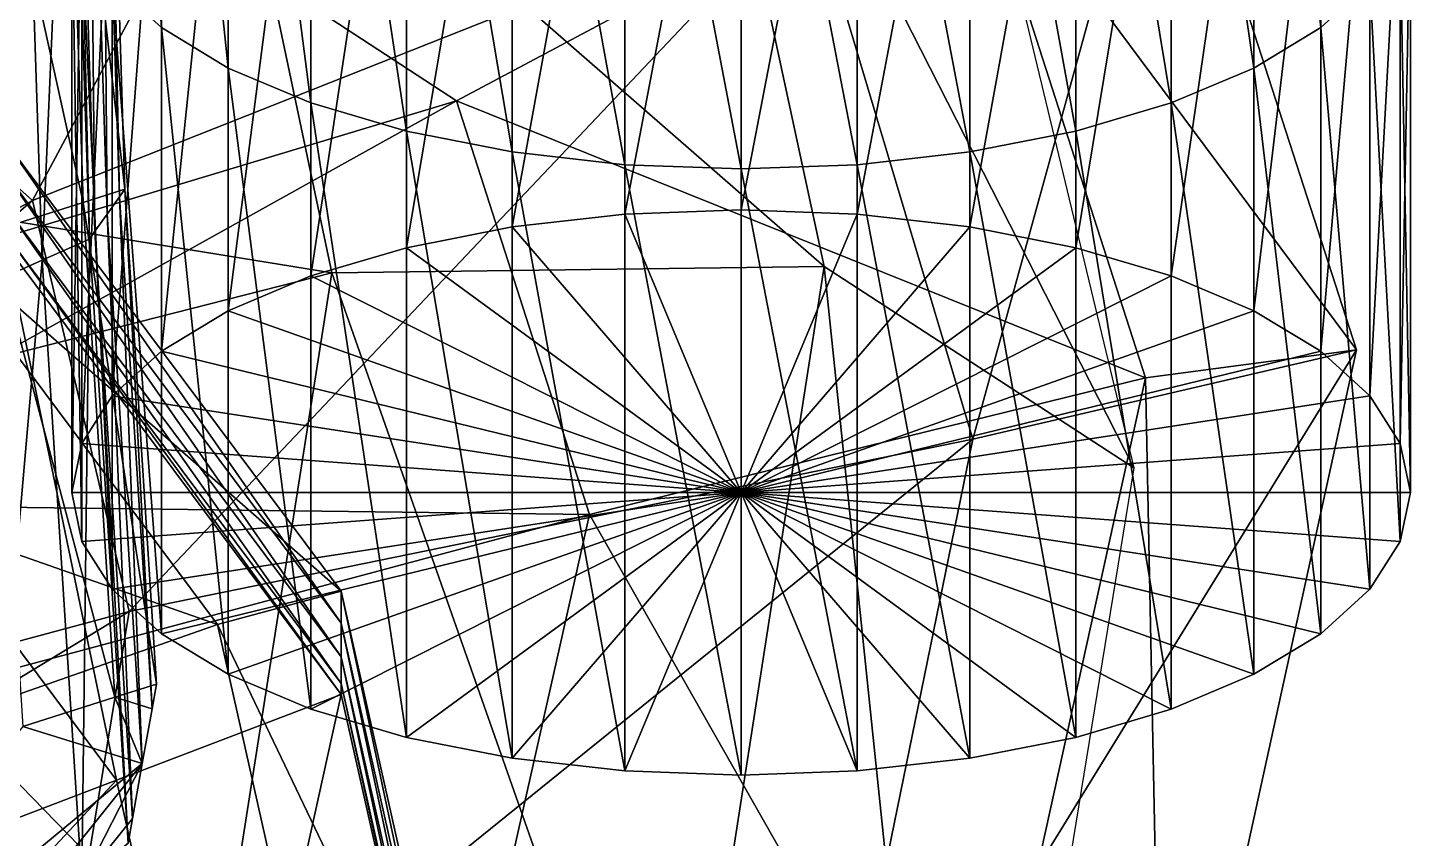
# Model space of a CAD drawing. Header units: metres. Extents: x -2.13 to 2.13, y -3.02 to 3.
# Drawn here: x -0.9244 to -0.8314, y 0.0312 to 0.0857 of the extents above; entities that cross this region are included whole.
import ezdxf

# ---------------------------------------------------------------- set-up
doc = ezdxf.new("R2010")
doc.units = ezdxf.units.M

msp = doc.modelspace()

# ---------------------------------------------------------------- linework, layer by layer
at = {"layer": 'Crystal 44'}
for points in [[(-0.923393, 0.07004, 0.067157), (-0.924771, 0.112355, 0.049445), (-0.921551, 0.112766, 0.047761)], [(-0.923393, 0.07004, 0.067157), (-0.921551, 0.112766, 0.047761), (-0.920212, 0.07146, 0.065059)], [(-0.920212, 0.07146, 0.065059), (-0.921551, 0.112766, 0.047761), (-0.921138, 0.112283, 0.04416)], [(-0.930392, 0.066915, 0.071771), (-0.924771, 0.112355, 0.049445), (-0.923393, 0.07004, 0.067157)], [(-0.919839, 0.071986, 0.061045), (-0.921138, 0.112283, 0.04416), (-0.920232, 0.11122, 0.036238)], [(-0.920212, 0.07146, 0.065059), (-0.921138, 0.112283, 0.04416), (-0.919839, 0.071986, 0.061045)], [(-0.919017, 0.073144, 0.052212), (-0.920232, 0.11122, 0.036238), (-0.919325, 0.110156, 0.028315)], [(-0.919839, 0.071986, 0.061045), (-0.920232, 0.11122, 0.036238), (-0.919017, 0.073144, 0.052212)], [(-0.918196, 0.074301, 0.04338), (-0.919325, 0.110156, 0.028315), (-0.918913, 0.109673, 0.024714)], [(-0.919017, 0.073144, 0.052212), (-0.919325, 0.110156, 0.028315), (-0.918196, 0.074301, 0.04338)], [(-0.920631, 0.073933, 0.037448), (-0.921721, 0.108779, 0.022796), (-0.927899, 0.106811, 0.018577)], [(-0.917823, 0.074827, 0.039365), (-0.918913, 0.109673, 0.024714), (-0.921721, 0.108779, 0.022796)], [(-0.917823, 0.074827, 0.039365), (-0.921721, 0.108779, 0.022796), (-0.920631, 0.073933, 0.037448)], [(-0.918196, 0.074301, 0.04338), (-0.918913, 0.109673, 0.024714), (-0.917823, 0.074827, 0.039365)], [(-0.920631, 0.073933, 0.037448), (-0.927899, 0.106811, 0.018577), (-0.926808, 0.071966, 0.033229)], [(-0.9157, 0.041533, 0.051781), (-0.917823, 0.074827, 0.039365), (-0.920631, 0.073933, 0.037448)], [(-0.915997, 0.03986, 0.056219), (-0.918196, 0.074301, 0.04338), (-0.917823, 0.074827, 0.039365)], [(-0.915997, 0.03986, 0.056219), (-0.917823, 0.074827, 0.039365), (-0.9157, 0.041533, 0.051781)], [(-0.918508, 0.040639, 0.049863), (-0.920631, 0.073933, 0.037448), (-0.926808, 0.071966, 0.033229)], [(-0.9157, 0.041533, 0.051781), (-0.920631, 0.073933, 0.037448), (-0.918508, 0.040639, 0.049863)], [(-0.916651, 0.036179, 0.065984), (-0.919017, 0.073144, 0.052212), (-0.918196, 0.074301, 0.04338)], [(-0.916651, 0.036179, 0.065984), (-0.918196, 0.074301, 0.04338), (-0.915997, 0.03986, 0.056219)], [(-0.917306, 0.032497, 0.075749), (-0.919839, 0.071986, 0.061045), (-0.919017, 0.073144, 0.052212)], [(-0.917306, 0.032497, 0.075749), (-0.919017, 0.073144, 0.052212), (-0.916651, 0.036179, 0.065984)], [(-0.918508, 0.040639, 0.049863), (-0.926808, 0.071966, 0.033229), (-0.924684, 0.038671, 0.045645)], [(-0.917603, 0.030824, 0.080187), (-0.920212, 0.07146, 0.065059), (-0.919839, 0.071986, 0.061045)], [(-0.917603, 0.030824, 0.080187), (-0.919839, 0.071986, 0.061045), (-0.917306, 0.032497, 0.075749)], [(-0.920708, 0.028257, 0.082708), (-0.923393, 0.07004, 0.067157), (-0.920212, 0.07146, 0.065059)], [(-0.920708, 0.028257, 0.082708), (-0.920212, 0.07146, 0.065059), (-0.917603, 0.030824, 0.080187)], [(-0.927539, 0.022609, 0.088254), (-0.930392, 0.066915, 0.071771), (-0.923393, 0.07004, 0.067157)], [(-0.927539, 0.022609, 0.088254), (-0.923393, 0.07004, 0.067157), (-0.920708, 0.028257, 0.082708)], [(-0.915997, 0.03986, 0.056219), (-0.9157, 0.041533, 0.051781), (-0.918508, 0.040639, 0.049863)], [(-0.916651, 0.036179, 0.065984), (-0.918508, 0.040639, 0.049863), (-0.924684, 0.038671, 0.045645)], [(-0.915997, 0.03986, 0.056219), (-0.918508, 0.040639, 0.049863), (-0.916651, 0.036179, 0.065984)], [(-0.94646, 0.011532, 0.090185), (-0.916651, 0.036179, 0.065984), (-0.924684, 0.038671, 0.045645)], [(-0.916651, 0.036179, 0.065984), (-0.94646, 0.011532, 0.090185), (-0.927539, 0.022609, 0.088254)], [(-0.920708, 0.028257, 0.082708), (-0.916651, 0.036179, 0.065984), (-0.927539, 0.022609, 0.088254)], [(-0.916651, 0.036179, 0.065984), (-0.920708, 0.028257, 0.082708), (-0.917306, 0.032497, 0.075749)], [(-0.917603, 0.030824, 0.080187), (-0.917306, 0.032497, 0.075749), (-0.920708, 0.028257, 0.082708)]]:
    msp.add_3dface(points, dxfattribs=at)
at = {"layer": 'Cylinder 1'}
for points in [[(-0.915371, 0.085688, -0.029199), (-0.918686, 0.129477, -0.041774), (-0.918686, 0.088693, -0.022756)], [(-0.915371, 0.085688, -0.029199), (-0.915371, 0.126472, -0.048217), (-0.918686, 0.129477, -0.041774)], [(-0.910872, 0.082973, -0.035023), (-0.915371, 0.126472, -0.048217), (-0.915371, 0.085688, -0.029199)], [(-0.910872, 0.082973, -0.035023), (-0.910872, 0.123757, -0.05404), (-0.915371, 0.126472, -0.048217)], [(-0.905325, 0.080629, -0.040049), (-0.910872, 0.123757, -0.05404), (-0.910872, 0.082973, -0.035023)], [(-0.905325, 0.080629, -0.040049), (-0.905325, 0.121413, -0.059067), (-0.910872, 0.123757, -0.05404)], [(-0.841928, 0.082973, -0.035023), (-0.841928, 0.123757, -0.05404), (-0.847475, 0.121413, -0.059067)], [(-0.837429, 0.085688, -0.029199), (-0.841928, 0.123757, -0.05404), (-0.841928, 0.082973, -0.035023)], [(-0.8989, 0.078727, -0.044127), (-0.905325, 0.121413, -0.059067), (-0.905325, 0.080629, -0.040049)], [(-0.8989, 0.078727, -0.044127), (-0.8989, 0.119511, -0.063145), (-0.905325, 0.121413, -0.059067)], [(-0.847475, 0.080629, -0.040049), (-0.847475, 0.121413, -0.059067), (-0.8539, 0.119511, -0.063145)], [(-0.841928, 0.082973, -0.035023), (-0.847475, 0.121413, -0.059067), (-0.847475, 0.080629, -0.040049)], [(-0.891791, 0.077326, -0.047132), (-0.8989, 0.119511, -0.063145), (-0.8989, 0.078727, -0.044127)], [(-0.891791, 0.077326, -0.047132), (-0.891791, 0.11811, -0.066149), (-0.8989, 0.119511, -0.063145)], [(-0.8539, 0.078727, -0.044127), (-0.8539, 0.119511, -0.063145), (-0.861009, 0.11811, -0.066149)], [(-0.847475, 0.080629, -0.040049), (-0.8539, 0.119511, -0.063145), (-0.8539, 0.078727, -0.044127)], [(-0.884214, 0.076468, -0.048971), (-0.891791, 0.11811, -0.066149), (-0.891791, 0.077326, -0.047132)], [(-0.884214, 0.076468, -0.048971), (-0.884214, 0.117252, -0.067989), (-0.891791, 0.11811, -0.066149)], [(-0.861009, 0.077326, -0.047131), (-0.861009, 0.11811, -0.066149), (-0.868586, 0.117252, -0.067989)], [(-0.8539, 0.078727, -0.044127), (-0.861009, 0.11811, -0.066149), (-0.861009, 0.077326, -0.047131)], [(-0.8764, 0.076179, -0.049591), (-0.884214, 0.117252, -0.067989), (-0.884214, 0.076468, -0.048971)], [(-0.8764, 0.076179, -0.049591), (-0.8764, 0.116963, -0.068609), (-0.884214, 0.117252, -0.067989)], [(-0.868586, 0.076468, -0.048971), (-0.868586, 0.117252, -0.067989), (-0.8764, 0.116963, -0.068609)], [(-0.861009, 0.077326, -0.047131), (-0.868586, 0.117252, -0.067989), (-0.868586, 0.076468, -0.048971)], [(-0.868586, 0.076468, -0.048971), (-0.8764, 0.116963, -0.068609), (-0.8764, 0.076179, -0.049591)], [(-0.891791, 0.072284, 0.048535), (-0.884214, 0.113926, 0.031357), (-0.884214, 0.073142, 0.050375)], [(-0.891791, 0.072284, 0.048535), (-0.891791, 0.113068, 0.029517), (-0.884214, 0.113926, 0.031357)], [(-0.884214, 0.073142, 0.050375), (-0.8764, 0.114215, 0.031977), (-0.8764, 0.073431, 0.050994)], [(-0.884214, 0.073142, 0.050375), (-0.884214, 0.113926, 0.031357), (-0.8764, 0.114215, 0.031977)], [(-0.8764, 0.073431, 0.050994), (-0.8764, 0.114215, 0.031977), (-0.868586, 0.113926, 0.031357)], [(-0.8764, 0.073431, 0.050994), (-0.868586, 0.113926, 0.031357), (-0.868586, 0.073142, 0.050375)], [(-0.868586, 0.073142, 0.050375), (-0.868586, 0.113926, 0.031357), (-0.861009, 0.113068, 0.029517)], [(-0.8989, 0.070883, 0.04553), (-0.891791, 0.113068, 0.029517), (-0.891791, 0.072284, 0.048535)], [(-0.8989, 0.070883, 0.04553), (-0.8989, 0.111667, 0.026513), (-0.891791, 0.113068, 0.029517)], [(-0.868586, 0.073142, 0.050375), (-0.861009, 0.113068, 0.029517), (-0.861009, 0.072284, 0.048535)], [(-0.861009, 0.072284, 0.048535), (-0.861009, 0.113068, 0.029517), (-0.8539, 0.111667, 0.026513)], [(-0.905325, 0.068982, 0.041453), (-0.8989, 0.111667, 0.026513), (-0.8989, 0.070883, 0.04553)], [(-0.905325, 0.068982, 0.041453), (-0.905325, 0.109766, 0.022435), (-0.8989, 0.111667, 0.026513)], [(-0.861009, 0.072284, 0.048535), (-0.8539, 0.111667, 0.026513), (-0.8539, 0.070883, 0.04553)], [(-0.8539, 0.070883, 0.04553), (-0.8539, 0.111667, 0.026513), (-0.847475, 0.109766, 0.022435)], [(-0.910872, 0.066638, 0.036426), (-0.905325, 0.109766, 0.022435), (-0.905325, 0.068982, 0.041453)], [(-0.910872, 0.066638, 0.036426), (-0.910872, 0.107422, 0.017408), (-0.905325, 0.109766, 0.022435)], [(-0.8539, 0.070883, 0.04553), (-0.847475, 0.109766, 0.022435), (-0.847475, 0.068982, 0.041453)], [(-0.847475, 0.068982, 0.041453), (-0.847475, 0.109766, 0.022435), (-0.841928, 0.107422, 0.017408)], [(-0.915371, 0.063922, 0.030603), (-0.910872, 0.107422, 0.017408), (-0.910872, 0.066638, 0.036426)], [(-0.915371, 0.063922, 0.030603), (-0.915371, 0.104706, 0.011585), (-0.910872, 0.107422, 0.017408)], [(-0.847475, 0.068982, 0.041453), (-0.841928, 0.107422, 0.017408), (-0.841928, 0.066638, 0.036426)], [(-0.841928, 0.066638, 0.036426), (-0.841928, 0.107422, 0.017408), (-0.837429, 0.104706, 0.011585)], [(-0.918686, 0.060918, 0.024159), (-0.915371, 0.104706, 0.011585), (-0.915371, 0.063922, 0.030603)], [(-0.918686, 0.060918, 0.024159), (-0.918686, 0.101702, 0.005142), (-0.915371, 0.104706, 0.011585)], [(-0.841928, 0.066638, 0.036426), (-0.837429, 0.104706, 0.011585), (-0.837429, 0.063922, 0.030603)], [(-0.837429, 0.063922, 0.030603), (-0.837429, 0.104706, 0.011585), (-0.834114, 0.101702, 0.005142)], [(-0.920716, 0.057716, 0.017293), (-0.918686, 0.101702, 0.005142), (-0.918686, 0.060918, 0.024159)], [(-0.920716, 0.057716, 0.017293), (-0.920716, 0.0985, -0.001725), (-0.918686, 0.101702, 0.005142)], [(-0.837429, 0.063922, 0.030603), (-0.834114, 0.101702, 0.005142), (-0.834114, 0.060918, 0.02416)], [(-0.834114, 0.060918, 0.02416), (-0.834114, 0.101702, 0.005142), (-0.832084, 0.0985, -0.001725)], [(-0.9214, 0.054413, 0.010211), (-0.920716, 0.0985, -0.001725), (-0.920716, 0.057716, 0.017293)], [(-0.9214, 0.054413, 0.010211), (-0.9214, 0.095197, -0.008807), (-0.920716, 0.0985, -0.001725)], [(-0.834114, 0.060918, 0.02416), (-0.832084, 0.0985, -0.001725), (-0.832084, 0.057716, 0.017293)], [(-0.832084, 0.057716, 0.017293), (-0.832084, 0.0985, -0.001725), (-0.8314, 0.095197, -0.008807)], [(-0.920716, 0.051111, 0.003129), (-0.9214, 0.095197, -0.008807), (-0.9214, 0.054413, 0.010211)], [(-0.920716, 0.051111, 0.003129), (-0.920716, 0.091895, -0.015889), (-0.9214, 0.095197, -0.008807)], [(-0.8314, 0.054413, 0.010211), (-0.8314, 0.095197, -0.008807), (-0.832084, 0.091895, -0.015889)], [(-0.832084, 0.057716, 0.017293), (-0.8314, 0.095197, -0.008807), (-0.8314, 0.054413, 0.010211)], [(-0.918686, 0.047909, -0.003738), (-0.920716, 0.091895, -0.015889), (-0.920716, 0.051111, 0.003129)], [(-0.918686, 0.047909, -0.003738), (-0.918686, 0.088693, -0.022756), (-0.920716, 0.091895, -0.015889)], [(-0.832084, 0.051111, 0.003129), (-0.832084, 0.091895, -0.015889), (-0.834114, 0.088693, -0.022756)], [(-0.8314, 0.054413, 0.010211), (-0.832084, 0.091895, -0.015889), (-0.832084, 0.051111, 0.003129)], [(-0.915371, 0.044904, -0.010181), (-0.918686, 0.088693, -0.022756), (-0.918686, 0.047909, -0.003738)], [(-0.915371, 0.044904, -0.010181), (-0.915371, 0.085688, -0.029199), (-0.918686, 0.088693, -0.022756)], [(-0.834114, 0.047909, -0.003738), (-0.834114, 0.088693, -0.022756), (-0.837429, 0.085688, -0.029199)], [(-0.832084, 0.051111, 0.003129), (-0.834114, 0.088693, -0.022756), (-0.834114, 0.047909, -0.003738)], [(-0.910872, 0.042189, -0.016005), (-0.915371, 0.085688, -0.029199), (-0.915371, 0.044904, -0.010181)], [(-0.910872, 0.042189, -0.016005), (-0.910872, 0.082973, -0.035023), (-0.915371, 0.085688, -0.029199)], [(-0.837429, 0.044904, -0.010181), (-0.837429, 0.085688, -0.029199), (-0.841928, 0.082973, -0.035023)], [(-0.834114, 0.047909, -0.003738), (-0.837429, 0.085688, -0.029199), (-0.837429, 0.044904, -0.010181)], [(-0.905325, 0.039845, -0.021032), (-0.910872, 0.082973, -0.035023), (-0.910872, 0.042189, -0.016005)], [(-0.905325, 0.039845, -0.021032), (-0.905325, 0.080629, -0.040049), (-0.910872, 0.082973, -0.035023)], [(-0.841928, 0.042189, -0.016005), (-0.841928, 0.082973, -0.035023), (-0.847475, 0.080629, -0.040049)], [(-0.837429, 0.044904, -0.010181), (-0.841928, 0.082973, -0.035023), (-0.841928, 0.042189, -0.016005)], [(-0.8989, 0.037943, -0.025109), (-0.905325, 0.080629, -0.040049), (-0.905325, 0.039845, -0.021032)], [(-0.8989, 0.037943, -0.025109), (-0.8989, 0.078727, -0.044127), (-0.905325, 0.080629, -0.040049)], [(-0.847475, 0.039845, -0.021032), (-0.847475, 0.080629, -0.040049), (-0.8539, 0.078727, -0.044127)], [(-0.841928, 0.042189, -0.016005), (-0.847475, 0.080629, -0.040049), (-0.847475, 0.039845, -0.021032)], [(-0.891791, 0.036542, -0.028114), (-0.8989, 0.078727, -0.044127), (-0.8989, 0.037943, -0.025109)], [(-0.891791, 0.036542, -0.028114), (-0.891791, 0.077326, -0.047132), (-0.8989, 0.078727, -0.044127)], [(-0.8539, 0.037943, -0.025109), (-0.8539, 0.078727, -0.044127), (-0.861009, 0.077326, -0.047131)], [(-0.847475, 0.039845, -0.021032), (-0.8539, 0.078727, -0.044127), (-0.8539, 0.037943, -0.025109)], [(-0.884214, 0.035684, -0.029954), (-0.891791, 0.077326, -0.047132), (-0.891791, 0.036542, -0.028114)], [(-0.884214, 0.035684, -0.029954), (-0.884214, 0.076468, -0.048971), (-0.891791, 0.077326, -0.047132)], [(-0.861009, 0.036542, -0.028114), (-0.861009, 0.077326, -0.047131), (-0.868586, 0.076468, -0.048971)], [(-0.8539, 0.037943, -0.025109), (-0.861009, 0.077326, -0.047131), (-0.861009, 0.036542, -0.028114)], [(-0.8764, 0.035395, -0.030573), (-0.884214, 0.076468, -0.048971), (-0.884214, 0.035684, -0.029954)], [(-0.8764, 0.035395, -0.030573), (-0.8764, 0.076179, -0.049591), (-0.884214, 0.076468, -0.048971)], [(-0.868586, 0.035684, -0.029954), (-0.868586, 0.076468, -0.048971), (-0.8764, 0.076179, -0.049591)], [(-0.861009, 0.036542, -0.028114), (-0.868586, 0.076468, -0.048971), (-0.868586, 0.035684, -0.029954)], [(-0.868586, 0.035684, -0.029954), (-0.8764, 0.076179, -0.049591), (-0.8764, 0.035395, -0.030573)], [(-0.8764, 0.054413, 0.010211), (-0.891791, 0.072284, 0.048535), (-0.884214, 0.073142, 0.050375)], [(-0.891791, 0.072284, 0.048535), (-0.884214, 0.073142, 0.050375), (-0.884214, 0.073142, 0.050375)], [(-0.891791, 0.072284, 0.048535), (-0.891791, 0.072284, 0.048535), (-0.884214, 0.073142, 0.050375)], [(-0.8764, 0.054413, 0.010211), (-0.884214, 0.073142, 0.050375), (-0.8764, 0.073431, 0.050994)], [(-0.884214, 0.073142, 0.050375), (-0.8764, 0.073431, 0.050994), (-0.8764, 0.073431, 0.050994)], [(-0.884214, 0.073142, 0.050375), (-0.884214, 0.073142, 0.050375), (-0.8764, 0.073431, 0.050994)], [(-0.8764, 0.054413, 0.010211), (-0.884214, 0.073142, 0.050375), (-0.8764, 0.054413, 0.010211)], [(-0.8764, 0.054413, 0.010211), (-0.8764, 0.073431, 0.050994), (-0.8764, 0.054413, 0.010211)], [(-0.8764, 0.054413, 0.010211), (-0.8764, 0.073431, 0.050994), (-0.868586, 0.073142, 0.050375)], [(-0.8764, 0.073431, 0.050994), (-0.868586, 0.073142, 0.050375), (-0.868586, 0.073142, 0.050375)], [(-0.8764, 0.073431, 0.050994), (-0.8764, 0.073431, 0.050994), (-0.868586, 0.073142, 0.050375)], [(-0.8764, 0.054413, 0.010211), (-0.868586, 0.073142, 0.050375), (-0.861009, 0.072284, 0.048535)], [(-0.8764, 0.054413, 0.010211), (-0.868586, 0.073142, 0.050375), (-0.8764, 0.054413, 0.010211)], [(-0.868586, 0.073142, 0.050375), (-0.861009, 0.072284, 0.048535), (-0.861009, 0.072284, 0.048535)], [(-0.868586, 0.073142, 0.050375), (-0.868586, 0.073142, 0.050375), (-0.861009, 0.072284, 0.048535)], [(-0.8764, 0.054413, 0.010211), (-0.8989, 0.070883, 0.04553), (-0.891791, 0.072284, 0.048535)], [(-0.8989, 0.070883, 0.04553), (-0.891791, 0.072284, 0.048535), (-0.891791, 0.072284, 0.048535)], [(-0.8989, 0.070883, 0.04553), (-0.8989, 0.070883, 0.04553), (-0.891791, 0.072284, 0.048535)], [(-0.8764, 0.054413, 0.010211), (-0.891791, 0.072284, 0.048535), (-0.8764, 0.054413, 0.010211)], [(-0.8764, 0.054413, 0.010211), (-0.861009, 0.072284, 0.048535), (-0.8539, 0.070883, 0.04553)], [(-0.8764, 0.054413, 0.010211), (-0.861009, 0.072284, 0.048535), (-0.8764, 0.054413, 0.010211)], [(-0.861009, 0.072284, 0.048535), (-0.8539, 0.070883, 0.04553), (-0.8539, 0.070883, 0.04553)], [(-0.861009, 0.072284, 0.048535), (-0.861009, 0.072284, 0.048535), (-0.8539, 0.070883, 0.04553)], [(-0.8764, 0.054413, 0.010211), (-0.905325, 0.068982, 0.041453), (-0.8989, 0.070883, 0.04553)], [(-0.905325, 0.068982, 0.041453), (-0.8989, 0.070883, 0.04553), (-0.8989, 0.070883, 0.04553)], [(-0.905325, 0.068982, 0.041453), (-0.905325, 0.068982, 0.041453), (-0.8989, 0.070883, 0.04553)], [(-0.8764, 0.054413, 0.010211), (-0.8989, 0.070883, 0.04553), (-0.8764, 0.054413, 0.010211)], [(-0.8764, 0.054413, 0.010211), (-0.8539, 0.070883, 0.04553), (-0.847475, 0.068982, 0.041453)], [(-0.8764, 0.054413, 0.010211), (-0.8539, 0.070883, 0.04553), (-0.8764, 0.054413, 0.010211)], [(-0.8539, 0.070883, 0.04553), (-0.847475, 0.068982, 0.041453), (-0.847475, 0.068982, 0.041453)], [(-0.8539, 0.070883, 0.04553), (-0.8539, 0.070883, 0.04553), (-0.847475, 0.068982, 0.041453)], [(-0.8764, 0.054413, 0.010211), (-0.910872, 0.066638, 0.036426), (-0.905325, 0.068982, 0.041453)], [(-0.910872, 0.066638, 0.036426), (-0.905325, 0.068982, 0.041453), (-0.905325, 0.068982, 0.041453)], [(-0.910872, 0.066638, 0.036426), (-0.910872, 0.066638, 0.036426), (-0.905325, 0.068982, 0.041453)], [(-0.8764, 0.054413, 0.010211), (-0.905325, 0.068982, 0.041453), (-0.8764, 0.054413, 0.010211)], [(-0.8764, 0.054413, 0.010211), (-0.847475, 0.068982, 0.041453), (-0.841928, 0.066638, 0.036426)], [(-0.8764, 0.054413, 0.010211), (-0.847475, 0.068982, 0.041453), (-0.8764, 0.054413, 0.010211)], [(-0.847475, 0.068982, 0.041453), (-0.841928, 0.066638, 0.036426), (-0.841928, 0.066638, 0.036426)], [(-0.847475, 0.068982, 0.041453), (-0.847475, 0.068982, 0.041453), (-0.841928, 0.066638, 0.036426)], [(-0.8764, 0.054413, 0.010211), (-0.915371, 0.063922, 0.030603), (-0.910872, 0.066638, 0.036426)], [(-0.915371, 0.063922, 0.030603), (-0.910872, 0.066638, 0.036426), (-0.910872, 0.066638, 0.036426)], [(-0.915371, 0.063922, 0.030603), (-0.915371, 0.063922, 0.030603), (-0.910872, 0.066638, 0.036426)], [(-0.8764, 0.054413, 0.010211), (-0.910872, 0.066638, 0.036426), (-0.8764, 0.054413, 0.010211)], [(-0.8764, 0.054413, 0.010211), (-0.841928, 0.066638, 0.036426), (-0.837429, 0.063922, 0.030603)], [(-0.8764, 0.054413, 0.010211), (-0.841928, 0.066638, 0.036426), (-0.8764, 0.054413, 0.010211)], [(-0.841928, 0.066638, 0.036426), (-0.837429, 0.063922, 0.030603), (-0.837429, 0.063922, 0.030603)], [(-0.841928, 0.066638, 0.036426), (-0.841928, 0.066638, 0.036426), (-0.837429, 0.063922, 0.030603)], [(-0.8764, 0.054413, 0.010211), (-0.918686, 0.060918, 0.024159), (-0.915371, 0.063922, 0.030603)], [(-0.918686, 0.060918, 0.024159), (-0.915371, 0.063922, 0.030603), (-0.915371, 0.063922, 0.030603)], [(-0.918686, 0.060918, 0.024159), (-0.918686, 0.060918, 0.024159), (-0.915371, 0.063922, 0.030603)], [(-0.8764, 0.054413, 0.010211), (-0.915371, 0.063922, 0.030603), (-0.8764, 0.054413, 0.010211)], [(-0.8764, 0.054413, 0.010211), (-0.837429, 0.063922, 0.030603), (-0.834114, 0.060918, 0.02416)], [(-0.8764, 0.054413, 0.010211), (-0.837429, 0.063922, 0.030603), (-0.8764, 0.054413, 0.010211)], [(-0.837429, 0.063922, 0.030603), (-0.834114, 0.060918, 0.02416), (-0.834114, 0.060918, 0.02416)], [(-0.837429, 0.063922, 0.030603), (-0.837429, 0.063922, 0.030603), (-0.834114, 0.060918, 0.02416)], [(-0.8764, 0.054413, 0.010211), (-0.920716, 0.057716, 0.017293), (-0.918686, 0.060918, 0.024159)], [(-0.920716, 0.057716, 0.017293), (-0.918686, 0.060918, 0.024159), (-0.918686, 0.060918, 0.024159)], [(-0.920716, 0.057716, 0.017293), (-0.920716, 0.057716, 0.017293), (-0.918686, 0.060918, 0.024159)], [(-0.8764, 0.054413, 0.010211), (-0.918686, 0.060918, 0.024159), (-0.8764, 0.054413, 0.010211)], [(-0.8764, 0.054413, 0.010211), (-0.834114, 0.060918, 0.02416), (-0.832084, 0.057716, 0.017293)], [(-0.8764, 0.054413, 0.010211), (-0.834114, 0.060918, 0.02416), (-0.8764, 0.054413, 0.010211)], [(-0.834114, 0.060918, 0.02416), (-0.832084, 0.057716, 0.017293), (-0.832084, 0.057716, 0.017293)], [(-0.834114, 0.060918, 0.02416), (-0.834114, 0.060918, 0.02416), (-0.832084, 0.057716, 0.017293)], [(-0.8764, 0.054413, 0.010211), (-0.9214, 0.054413, 0.010211), (-0.920716, 0.057716, 0.017293)], [(-0.9214, 0.054413, 0.010211), (-0.920716, 0.057716, 0.017293), (-0.920716, 0.057716, 0.017293)], [(-0.9214, 0.054413, 0.010211), (-0.9214, 0.054413, 0.010211), (-0.920716, 0.057716, 0.017293)], [(-0.8764, 0.054413, 0.010211), (-0.920716, 0.057716, 0.017293), (-0.8764, 0.054413, 0.010211)], [(-0.8764, 0.054413, 0.010211), (-0.832084, 0.057716, 0.017293), (-0.8314, 0.054413, 0.010211)], [(-0.8764, 0.054413, 0.010211), (-0.832084, 0.057716, 0.017293), (-0.8764, 0.054413, 0.010211)], [(-0.832084, 0.057716, 0.017293), (-0.8314, 0.054413, 0.010211), (-0.8314, 0.054413, 0.010211)], [(-0.832084, 0.057716, 0.017293), (-0.832084, 0.057716, 0.017293), (-0.8314, 0.054413, 0.010211)], [(-0.8764, 0.054413, 0.010211), (-0.9214, 0.054413, 0.010211), (-0.8764, 0.054413, 0.010211)], [(-0.8764, 0.054413, 0.010211), (-0.920716, 0.051111, 0.003129), (-0.9214, 0.054413, 0.010211)], [(-0.920716, 0.051111, 0.003129), (-0.9214, 0.054413, 0.010211), (-0.9214, 0.054413, 0.010211)], [(-0.920716, 0.051111, 0.003129), (-0.920716, 0.051111, 0.003129), (-0.9214, 0.054413, 0.010211)], [(-0.8764, 0.054413, 0.010211), (-0.920716, 0.051111, 0.003129), (-0.8764, 0.054413, 0.010211)], [(-0.8764, 0.054413, 0.010211), (-0.918686, 0.047909, -0.003738), (-0.920716, 0.051111, 0.003129)], [(-0.8764, 0.054413, 0.010211), (-0.918686, 0.047909, -0.003738), (-0.8764, 0.054413, 0.010211)], [(-0.8764, 0.054413, 0.010211), (-0.915371, 0.044904, -0.010181), (-0.918686, 0.047909, -0.003738)], [(-0.8764, 0.054413, 0.010211), (-0.915371, 0.044904, -0.010181), (-0.8764, 0.054413, 0.010211)], [(-0.8764, 0.054413, 0.010211), (-0.910872, 0.042189, -0.016005), (-0.915371, 0.044904, -0.010181)], [(-0.8764, 0.054413, 0.010211), (-0.910872, 0.042189, -0.016005), (-0.8764, 0.054413, 0.010211)], [(-0.8764, 0.054413, 0.010211), (-0.905325, 0.039845, -0.021032), (-0.910872, 0.042189, -0.016005)], [(-0.8764, 0.054413, 0.010211), (-0.905325, 0.039845, -0.021032), (-0.8764, 0.054413, 0.010211)], [(-0.8764, 0.054413, 0.010211), (-0.8989, 0.037943, -0.025109), (-0.905325, 0.039845, -0.021032)], [(-0.8764, 0.054413, 0.010211), (-0.8989, 0.037943, -0.025109), (-0.8764, 0.054413, 0.010211)], [(-0.8764, 0.054413, 0.010211), (-0.891791, 0.036542, -0.028114), (-0.8989, 0.037943, -0.025109)], [(-0.8764, 0.054413, 0.010211), (-0.891791, 0.036542, -0.028114), (-0.8764, 0.054413, 0.010211)], [(-0.8764, 0.054413, 0.010211), (-0.884214, 0.035684, -0.029954), (-0.891791, 0.036542, -0.028114)], [(-0.8764, 0.054413, 0.010211), (-0.884214, 0.035684, -0.029954), (-0.8764, 0.054413, 0.010211)], [(-0.8764, 0.054413, 0.010211), (-0.8764, 0.035395, -0.030573), (-0.884214, 0.035684, -0.029954)], [(-0.8764, 0.054413, 0.010211), (-0.8764, 0.035395, -0.030573), (-0.8764, 0.054413, 0.010211)], [(-0.8764, 0.054413, 0.010211), (-0.868586, 0.035684, -0.029954), (-0.8764, 0.035395, -0.030573)], [(-0.8764, 0.054413, 0.010211), (-0.868586, 0.035684, -0.029954), (-0.8764, 0.054413, 0.010211)], [(-0.8764, 0.054413, 0.010211), (-0.861009, 0.036542, -0.028114), (-0.868586, 0.035684, -0.029954)], [(-0.8764, 0.054413, 0.010211), (-0.861009, 0.036542, -0.028114), (-0.8764, 0.054413, 0.010211)], [(-0.8764, 0.054413, 0.010211), (-0.8539, 0.037943, -0.025109), (-0.861009, 0.036542, -0.028114)], [(-0.8764, 0.054413, 0.010211), (-0.8539, 0.037943, -0.025109), (-0.8764, 0.054413, 0.010211)], [(-0.8764, 0.054413, 0.010211), (-0.847475, 0.039845, -0.021032), (-0.8539, 0.037943, -0.025109)], [(-0.8764, 0.054413, 0.010211), (-0.847475, 0.039845, -0.021032), (-0.8764, 0.054413, 0.010211)], [(-0.8764, 0.054413, 0.010211), (-0.841928, 0.042189, -0.016005), (-0.847475, 0.039845, -0.021032)], [(-0.8764, 0.054413, 0.010211), (-0.841928, 0.042189, -0.016005), (-0.8764, 0.054413, 0.010211)], [(-0.8764, 0.054413, 0.010211), (-0.837429, 0.044904, -0.010181), (-0.841928, 0.042189, -0.016005)], [(-0.8764, 0.054413, 0.010211), (-0.837429, 0.044904, -0.010181), (-0.8764, 0.054413, 0.010211)], [(-0.8764, 0.054413, 0.010211), (-0.834114, 0.047909, -0.003738), (-0.837429, 0.044904, -0.010181)], [(-0.8764, 0.054413, 0.010211), (-0.834114, 0.047909, -0.003738), (-0.8764, 0.054413, 0.010211)], [(-0.8764, 0.054413, 0.010211), (-0.832084, 0.051111, 0.003129), (-0.834114, 0.047909, -0.003738)], [(-0.8764, 0.054413, 0.010211), (-0.832084, 0.051111, 0.003129), (-0.8764, 0.054413, 0.010211)], [(-0.8764, 0.054413, 0.010211), (-0.8314, 0.054413, 0.010211), (-0.832084, 0.051111, 0.003129)], [(-0.8764, 0.054413, 0.010211), (-0.8314, 0.054413, 0.010211), (-0.8764, 0.054413, 0.010211)], [(-0.8314, 0.054413, 0.010211), (-0.832084, 0.051111, 0.003129), (-0.832084, 0.051111, 0.003129)], [(-0.8314, 0.054413, 0.010211), (-0.8314, 0.054413, 0.010211), (-0.832084, 0.051111, 0.003129)], [(-0.918686, 0.047909, -0.003738), (-0.920716, 0.051111, 0.003129), (-0.920716, 0.051111, 0.003129)], [(-0.918686, 0.047909, -0.003738), (-0.918686, 0.047909, -0.003738), (-0.920716, 0.051111, 0.003129)], [(-0.832084, 0.051111, 0.003129), (-0.834114, 0.047909, -0.003738), (-0.834114, 0.047909, -0.003738)], [(-0.832084, 0.051111, 0.003129), (-0.832084, 0.051111, 0.003129), (-0.834114, 0.047909, -0.003738)], [(-0.915371, 0.044904, -0.010181), (-0.918686, 0.047909, -0.003738), (-0.918686, 0.047909, -0.003738)], [(-0.915371, 0.044904, -0.010181), (-0.915371, 0.044904, -0.010181), (-0.918686, 0.047909, -0.003738)], [(-0.834114, 0.047909, -0.003738), (-0.837429, 0.044904, -0.010181), (-0.837429, 0.044904, -0.010181)], [(-0.834114, 0.047909, -0.003738), (-0.834114, 0.047909, -0.003738), (-0.837429, 0.044904, -0.010181)], [(-0.910872, 0.042189, -0.016005), (-0.915371, 0.044904, -0.010181), (-0.915371, 0.044904, -0.010181)], [(-0.910872, 0.042189, -0.016005), (-0.910872, 0.042189, -0.016005), (-0.915371, 0.044904, -0.010181)], [(-0.837429, 0.044904, -0.010181), (-0.841928, 0.042189, -0.016005), (-0.841928, 0.042189, -0.016005)], [(-0.837429, 0.044904, -0.010181), (-0.837429, 0.044904, -0.010181), (-0.841928, 0.042189, -0.016005)], [(-0.905325, 0.039845, -0.021032), (-0.910872, 0.042189, -0.016005), (-0.910872, 0.042189, -0.016005)], [(-0.905325, 0.039845, -0.021032), (-0.905325, 0.039845, -0.021032), (-0.910872, 0.042189, -0.016005)], [(-0.841928, 0.042189, -0.016005), (-0.847475, 0.039845, -0.021032), (-0.847475, 0.039845, -0.021032)], [(-0.841928, 0.042189, -0.016005), (-0.841928, 0.042189, -0.016005), (-0.847475, 0.039845, -0.021032)], [(-0.8989, 0.037943, -0.025109), (-0.905325, 0.039845, -0.021032), (-0.905325, 0.039845, -0.021032)], [(-0.8989, 0.037943, -0.025109), (-0.8989, 0.037943, -0.025109), (-0.905325, 0.039845, -0.021032)], [(-0.847475, 0.039845, -0.021032), (-0.8539, 0.037943, -0.025109), (-0.8539, 0.037943, -0.025109)], [(-0.847475, 0.039845, -0.021032), (-0.847475, 0.039845, -0.021032), (-0.8539, 0.037943, -0.025109)], [(-0.891791, 0.036542, -0.028114), (-0.8989, 0.037943, -0.025109), (-0.8989, 0.037943, -0.025109)], [(-0.891791, 0.036542, -0.028114), (-0.891791, 0.036542, -0.028114), (-0.8989, 0.037943, -0.025109)], [(-0.8539, 0.037943, -0.025109), (-0.861009, 0.036542, -0.028114), (-0.861009, 0.036542, -0.028114)], [(-0.8539, 0.037943, -0.025109), (-0.8539, 0.037943, -0.025109), (-0.861009, 0.036542, -0.028114)], [(-0.884214, 0.035684, -0.029954), (-0.891791, 0.036542, -0.028114), (-0.891791, 0.036542, -0.028114)], [(-0.884214, 0.035684, -0.029954), (-0.884214, 0.035684, -0.029954), (-0.891791, 0.036542, -0.028114)], [(-0.861009, 0.036542, -0.028114), (-0.868586, 0.035684, -0.029954), (-0.868586, 0.035684, -0.029954)], [(-0.861009, 0.036542, -0.028114), (-0.861009, 0.036542, -0.028114), (-0.868586, 0.035684, -0.029954)], [(-0.8764, 0.035395, -0.030573), (-0.884214, 0.035684, -0.029954), (-0.884214, 0.035684, -0.029954)], [(-0.8764, 0.035395, -0.030573), (-0.8764, 0.035395, -0.030573), (-0.884214, 0.035684, -0.029954)], [(-0.868586, 0.035684, -0.029954), (-0.8764, 0.035395, -0.030573), (-0.8764, 0.035395, -0.030573)], [(-0.868586, 0.035684, -0.029954), (-0.868586, 0.035684, -0.029954), (-0.8764, 0.035395, -0.030573)]]:
    msp.add_3dface(points, dxfattribs=at)
at = {"layer": 'Fighter Parent'}
for points in [[(-0.911488, 0.105142, 0.038749), (-0.880995, 0.117008, 0.002165), (-0.870801, 0.06962, 0.021395)], [(-0.880995, 0.117008, 0.002165), (-0.85, 0.056078, -0.02615), (-0.870801, 0.06962, 0.021395)], [(-0.880995, 0.117008, 0.002165), (-0.861836, 0.10538, -0.049139), (-0.85, 0.056078, -0.02615)], [(-0.962963, 0.087781, 0.060416), (-0.911488, 0.105142, 0.038749), (-0.951696, 0.076955, 0.064916)], [(-0.951696, 0.076955, 0.064916), (-0.911488, 0.105142, 0.038749), (-0.903906, 0.069183, 0.052969)], [(-0.911488, 0.105142, 0.038749), (-0.870801, 0.06962, 0.021395), (-0.903906, 0.069183, 0.052969)], [(-0.951696, 0.076955, 0.064916), (-0.903906, 0.069183, 0.052969), (-0.947558, 0.058078, 0.072762)], [(-0.947558, 0.058078, 0.072762), (-0.903906, 0.069183, 0.052969), (-0.911488, 0.020953, 0.072106)], [(-0.903906, 0.069183, 0.052969), (-0.880995, 0.004012, 0.048217), (-0.911488, 0.020953, 0.072106)], [(-0.903906, 0.069183, 0.052969), (-0.870801, 0.06962, 0.021395), (-0.880995, 0.004012, 0.048217)], [(-0.870801, 0.06962, 0.021395), (-0.861836, -0.01659, 0.007736), (-0.880995, 0.004012, 0.048217)], [(-0.870801, 0.06962, 0.021395), (-0.85, 0.056078, -0.026149), (-0.861836, -0.01659, 0.007736)], [(-0.947558, 0.058078, 0.072762), (-0.911488, 0.020953, 0.072106), (-0.951696, 0.033176, 0.083117)], [(-0.951696, 0.033176, 0.083117), (-0.911488, 0.020953, 0.072106), (-0.932133, -0.029687, 0.092234)]]:
    msp.add_3dface(points, dxfattribs=at)
at = {"layer": 'Sphere 1'}
for points in [[(-0.901702, 0.115861, -0.04344), (-0.94176, 0.089902, -0.034426), (-0.924035, 0.074051, -0.026899)], [(-0.901702, 0.115861, -0.04344), (-0.924035, 0.074051, -0.026899), (-0.871792, 0.094775, -0.033455)], [(-0.848045, 0.104347, -0.032273), (-0.871792, 0.094775, -0.033455), (-0.860807, 0.058006, -0.016043)], [(-0.861106, 0.0991, -0.02418), (-0.848045, 0.104347, -0.032273), (-0.835026, 0.064009, -0.013463)], [(-0.848045, 0.104347, -0.032273), (-0.860807, 0.058006, -0.016043), (-0.835026, 0.064009, -0.013463)], [(-0.976501, 0.066027, -0.004259), (-0.95598, 0.103964, -0.023143), (-0.91991, 0.096712, -0.019823)], [(-0.91991, 0.096712, -0.019823), (-0.861106, 0.0991, -0.02418), (-0.895539, 0.080756, -0.012519)], [(-0.895539, 0.080756, -0.012519), (-0.861106, 0.0991, -0.02418), (-0.849205, 0.062127, -0.007206)], [(-0.861106, 0.0991, -0.02418), (-0.835026, 0.064009, -0.013463), (-0.849205, 0.062127, -0.007206)], [(-0.976501, 0.066027, -0.004259), (-0.91991, 0.096712, -0.019823), (-0.957237, 0.062157, -0.002477)], [(-0.957237, 0.062157, -0.002477), (-0.91991, 0.096712, -0.019823), (-0.895539, 0.080756, -0.012519)], [(-0.871792, 0.094775, -0.033455), (-0.924035, 0.074051, -0.026899), (-0.917526, 0.046409, -0.013773)], [(-0.871792, 0.094775, -0.033455), (-0.917526, 0.046409, -0.013773), (-0.860807, 0.058006, -0.016043)], [(-0.94176, 0.089902, -0.034426), (-0.976279, 0.045929, -0.015103), (-0.924035, 0.074051, -0.026899)], [(-0.957237, 0.062157, -0.002477), (-0.895539, 0.080756, -0.012519), (-0.94422, 0.053644, 0.001442)], [(-0.94422, 0.053644, 0.001442), (-0.895539, 0.080756, -0.012519), (-0.886588, 0.052934, 0.000219)], [(-0.895539, 0.080756, -0.012519), (-0.849205, 0.062127, -0.007206), (-0.886588, 0.052934, 0.000219)], [(-0.924035, 0.074051, -0.026899), (-0.976279, 0.045929, -0.015103), (-0.974244, 0.031151, -0.008123)], [(-0.924035, 0.074051, -0.026899), (-0.974244, 0.031151, -0.008123), (-0.917526, 0.046409, -0.013773)], [(-0.835026, 0.064009, -0.013463), (-0.871792, 0.004279, 0.009385), (-0.848045, 0.004554, 0.014262)], [(-0.835026, 0.064009, -0.013463), (-0.860807, 0.058006, -0.016043), (-0.871792, 0.004279, 0.009385)], [(-0.849205, 0.062127, -0.007206), (-0.835026, 0.064009, -0.013463), (-0.848045, 0.004554, 0.014262)], [(-0.886588, 0.052934, 0.000219), (-0.849205, 0.062127, -0.007206), (-0.861106, 0.008113, 0.017607)], [(-0.849205, 0.062127, -0.007206), (-0.848045, 0.004554, 0.014262), (-0.861106, 0.008113, 0.017607)], [(-0.860807, 0.058006, -0.016043), (-0.924035, 0.006907, 0.00498), (-0.871792, 0.004279, 0.009385)], [(-0.860807, 0.058006, -0.016043), (-0.917526, 0.046409, -0.013773), (-0.924035, 0.006907, 0.00498)], [(-0.94422, 0.053644, 0.001442), (-0.886588, 0.052934, 0.000219), (-0.939439, 0.038798, 0.008276)], [(-0.939439, 0.038798, 0.008276), (-0.886588, 0.052934, 0.000219), (-0.895539, 0.013176, 0.018425)], [(-0.886588, 0.052934, 0.000219), (-0.861106, 0.008113, 0.017607), (-0.895539, 0.013176, 0.018425)], [(-0.917526, 0.046409, -0.013773), (-0.976279, 0.010761, 0.00151), (-0.924035, 0.006907, 0.00498)], [(-0.917526, 0.046409, -0.013773), (-0.974244, 0.031151, -0.008123), (-0.976279, 0.010761, 0.00151)], [(-0.939439, 0.038798, 0.008276), (-0.895539, 0.013176, 0.018425), (-0.94422, 0.018312, 0.017703)]]:
    msp.add_3dface(points, dxfattribs=at)
at = {"layer": 'Sphere 2'}
for points in [[(-0.932216, 0.073185, 0.035832), (-0.925844, 0.078029, 0.031141), (-0.903285, 0.047771, 0.045251)], [(-0.925844, 0.078029, 0.031141), (-0.903285, 0.045634, 0.040669), (-0.903285, 0.047771, 0.045251)], [(-0.925844, 0.078029, 0.031141), (-0.925844, 0.075893, 0.02656), (-0.903285, 0.045634, 0.040669)], [(-0.925844, 0.075893, 0.02656), (-0.903285, 0.043368, 0.035809), (-0.903285, 0.045634, 0.040669)], [(-0.925844, 0.075893, 0.02656), (-0.925844, 0.073626, 0.021699), (-0.903285, 0.043368, 0.035809)], [(-0.925844, 0.073626, 0.021699), (-0.903285, 0.041569, 0.031952), (-0.903285, 0.043368, 0.035809)], [(-0.925844, 0.073626, 0.021699), (-0.925844, 0.071828, 0.017843), (-0.903285, 0.041569, 0.031952)], [(-0.949017, 0.058656, 0.044429), (-0.932216, 0.073185, 0.035832), (-0.911596, 0.045527, 0.04873)], [(-0.932216, 0.073185, 0.035832), (-0.903285, 0.047771, 0.045251), (-0.911596, 0.045527, 0.04873)], [(-0.925844, 0.071828, 0.017843), (-0.903285, 0.040837, 0.030382), (-0.903285, 0.041569, 0.031952)], [(-0.925844, 0.071828, 0.017843), (-0.925844, 0.071096, 0.016272), (-0.903285, 0.040837, 0.030382)], [(-0.925844, 0.071096, 0.016272), (-0.937431, 0.060594, 0.021169), (-0.918397, 0.035064, 0.033074)], [(-0.925844, 0.071096, 0.016272), (-0.918397, 0.035064, 0.033074), (-0.903285, 0.040837, 0.030382)], [(-0.937431, 0.060594, 0.021169), (-0.951642, 0.022362, 0.038997), (-0.918397, 0.035064, 0.033074)], [(-0.949017, 0.058656, 0.044429), (-0.911596, 0.045527, 0.04873), (-0.933508, 0.037853, 0.05413)], [(-0.911596, 0.045527, 0.04873), (-0.903285, 0.047771, 0.045251), (-0.895, 0.010821, 0.062481)], [(-0.903285, 0.047771, 0.045251), (-0.895, 0.008684, 0.057899), (-0.895, 0.010821, 0.062481)], [(-0.903285, 0.047771, 0.045251), (-0.903285, 0.045634, 0.040669), (-0.895, 0.008684, 0.057899)], [(-0.903285, 0.045634, 0.040669), (-0.895, 0.006418, 0.053039), (-0.895, 0.008684, 0.057899)], [(-0.903285, 0.045634, 0.040669), (-0.903285, 0.043368, 0.035809), (-0.895, 0.006418, 0.053039)], [(-0.933508, 0.037853, 0.05413), (-0.911596, 0.045527, 0.04873), (-0.904023, 0.011753, 0.064479)], [(-0.911596, 0.045527, 0.04873), (-0.895, 0.010821, 0.062481), (-0.904023, 0.011753, 0.064479)], [(-0.903285, 0.043368, 0.035809), (-0.895, 0.00462, 0.049182), (-0.895, 0.006418, 0.053039)], [(-0.903285, 0.043368, 0.035809), (-0.903285, 0.041569, 0.031952), (-0.895, 0.00462, 0.049182)], [(-0.903285, 0.041569, 0.031952), (-0.895, 0.003887, 0.047612), (-0.895, 0.00462, 0.049182)], [(-0.903285, 0.041569, 0.031952), (-0.903285, 0.040837, 0.030382), (-0.895, 0.003887, 0.047612)], [(-0.903285, 0.040837, 0.030382), (-0.918397, 0.035064, 0.033074), (-0.911406, 0.003887, 0.047612)], [(-0.903285, 0.040837, 0.030382), (-0.911406, 0.003887, 0.047612), (-0.895, 0.003887, 0.047612)], [(-0.933508, 0.037853, 0.05413), (-0.904023, 0.011753, 0.064479), (-0.927812, 0.01245, 0.065975)], [(-0.918397, 0.035064, 0.033074), (-0.951642, 0.022362, 0.038997), (-0.9475, 0.003887, 0.047612)], [(-0.918397, 0.035064, 0.033074), (-0.9475, 0.003887, 0.047612), (-0.911406, 0.003887, 0.047612)]]:
    msp.add_3dface(points, dxfattribs=at)

doc.saveas('drawing.dxf')
